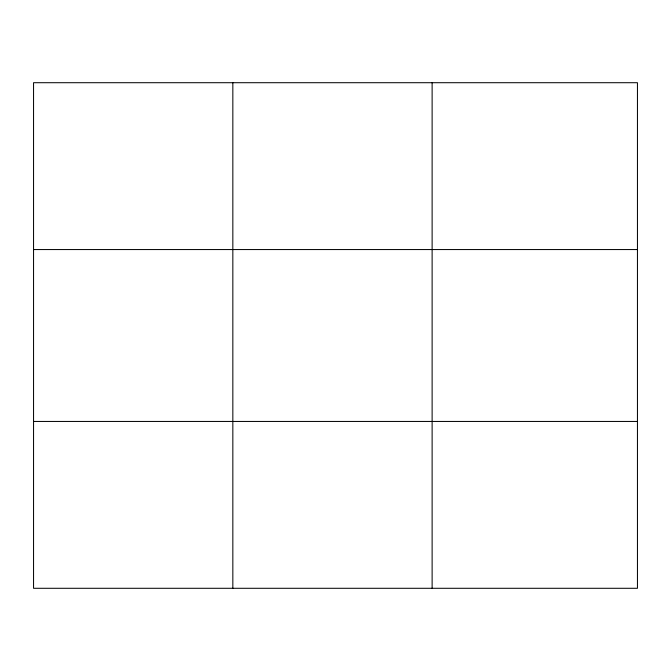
<?xml version="1.0" encoding="UTF-8"?>
<svg xmlns="http://www.w3.org/2000/svg" width="671" height="671" viewBox="0 0 671 671"><rect width="100%" height="100%" fill="white"/><g stroke="black" fill="none" stroke-linecap="round" stroke-linejoin="round"><path stroke-width="1.01" d="M232.837 82.709L232.837 588.291M432.124 82.709L432.124 588.291M637.45 421.447L637.45 588.291L33.55 588.291L33.55 82.709L637.45 82.709L637.45 421.447L33.55 421.447M33.55 249.553L637.45 249.553"/></g></svg>
